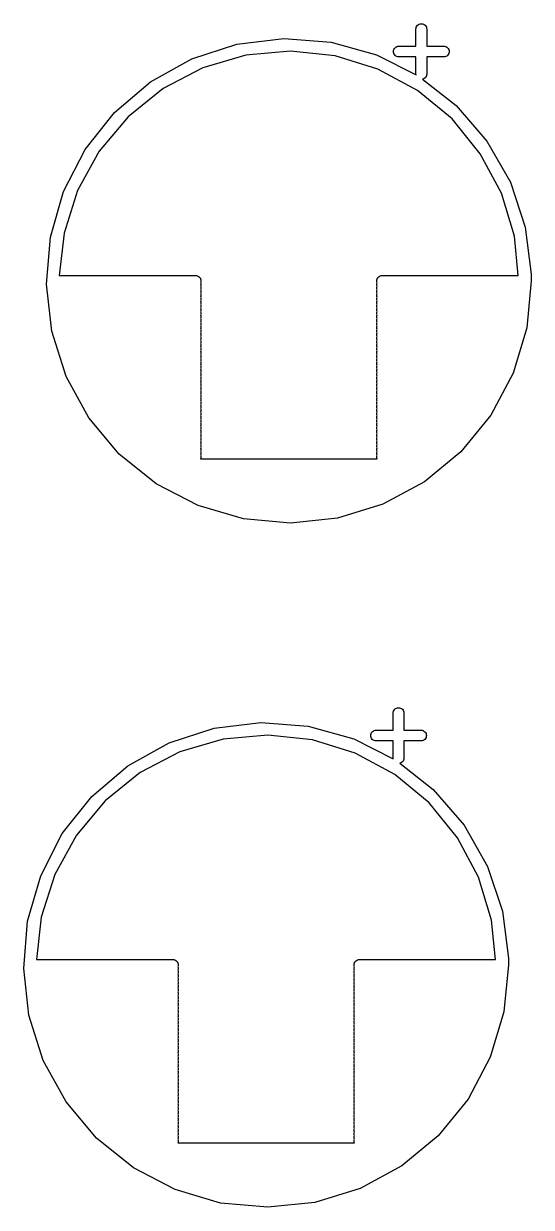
# Model space of a CAD drawing. Extents: x 81 to 160, y -176 to -60.
# Drawn here: x 103.47 to 109.13, y -105.3 to -92.11 of the extents above; entities that cross this region are included whole.
import ezdxf

# ---------------------------------------------------------------- set-up
doc = ezdxf.new("R2010")
doc.units = 0
doc.header["$MEASUREMENT"] = 0
doc.layers.add('BLACK', color=7, linetype='CONTINUOUS')

msp = doc.modelspace()

# ---------------------------------------------------------------- linework, layer by layer
at = {"layer": 'BLACK', "linetype": 'CONTINUOUS'}
for p, q in [((107.841, -92.1723), (107.842, -92.1635)), ((107.842, -92.1635), (107.845, -92.1522)), ((107.845, -92.1522), (107.851, -92.1417)), ((107.851, -92.1417), (107.858, -92.1326)), ((107.858, -92.1326), (107.868, -92.1251)), ((107.868, -92.1251), (107.878, -92.1195)), ((107.878, -92.1195), (107.889, -92.1161)), ((107.889, -92.1161), (107.901, -92.1149)), ((107.901, -92.1149), (107.913, -92.1161)), ((107.913, -92.1161), (107.924, -92.1195)), ((107.924, -92.1195), (107.934, -92.1251)), ((107.934, -92.1251), (107.944, -92.1326)), ((107.944, -92.1326), (107.951, -92.1417)), ((107.951, -92.1417), (107.957, -92.1522)), ((107.957, -92.1522), (107.96, -92.1635)), ((107.96, -92.1635), (107.961, -92.1723)), ((105.846, -92.343), (106.369, -92.2806)), ((106.369, -92.2806), (106.895, -92.321)), ((107.841, -92.3652), (107.841, -92.1723)), ((107.961, -92.1723), (107.961, -92.3652)), ((105.345, -92.5058), (105.846, -92.343)), ((106.444, -92.4201), (105.946, -92.4653)), ((106.941, -92.4723), (106.444, -92.4201)), ((106.895, -92.321), (107.402, -92.4627)), ((107.591, -92.4252), (107.592, -92.4135)), ((107.592, -92.437), (107.591, -92.4252)), ((107.592, -92.4135), (107.595, -92.4022)), ((107.595, -92.4022), (107.601, -92.3917)), ((107.601, -92.3917), (107.608, -92.3826)), ((107.608, -92.3826), (107.618, -92.3751)), ((107.618, -92.3751), (107.628, -92.3695)), ((107.628, -92.3695), (107.639, -92.3661)), ((107.639, -92.3661), (107.648, -92.3652)), ((107.648, -92.3652), (107.841, -92.3652)), ((107.961, -92.3652), (108.154, -92.3652)), ((108.154, -92.3652), (108.163, -92.3661)), ((108.163, -92.3661), (108.174, -92.3695)), ((108.174, -92.3695), (108.184, -92.3751)), ((108.184, -92.3751), (108.194, -92.3826)), ((108.194, -92.3826), (108.201, -92.3917)), ((108.201, -92.3917), (108.207, -92.4022)), ((108.207, -92.4022), (108.21, -92.4135)), ((108.21, -92.4135), (108.211, -92.4252)), ((108.211, -92.4252), (108.21, -92.437)), ((104.885, -92.7629), (105.345, -92.5058)), ((105.946, -92.4653), (105.467, -92.6064)), ((107.418, -92.62), (106.941, -92.4723)), ((107.402, -92.4627), (107.842, -92.6846)), ((107.595, -92.4483), (107.592, -92.437)), ((107.601, -92.4587), (107.595, -92.4483)), ((107.608, -92.4679), (107.601, -92.4587)), ((107.618, -92.4754), (107.608, -92.4679)), ((107.628, -92.4809), (107.618, -92.4754)), ((107.639, -92.4844), (107.628, -92.4809)), ((107.648, -92.4852), (107.639, -92.4844)), ((107.841, -92.4852), (107.648, -92.4852)), ((107.841, -92.6782), (107.841, -92.4852)), ((108.154, -92.4852), (107.961, -92.4852)), ((107.961, -92.4852), (107.961, -92.6782)), ((108.163, -92.4844), (108.154, -92.4852)), ((108.174, -92.4809), (108.163, -92.4844)), ((108.184, -92.4754), (108.174, -92.4809)), ((108.194, -92.4679), (108.184, -92.4754)), ((108.201, -92.4587), (108.194, -92.4679)), ((108.207, -92.4483), (108.201, -92.4587)), ((108.21, -92.437), (108.207, -92.4483)), ((105.467, -92.6064), (105.024, -92.8379)), ((107.858, -92.8577), (107.418, -92.62)), ((107.842, -92.6846), (107.841, -92.6782)), ((107.96, -92.687), (107.957, -92.6983)), ((107.961, -92.6782), (107.96, -92.687)), ((104.484, -93.1044), (104.885, -92.7629)), ((107.924, -92.7309), (107.915, -92.7336)), ((107.915, -92.7336), (108.288, -93.0247)), ((107.934, -92.7254), (107.924, -92.7309)), ((107.944, -92.7179), (107.934, -92.7254)), ((107.951, -92.7087), (107.944, -92.7179)), ((107.957, -92.6983), (107.951, -92.7087)), ((105.024, -92.8379), (104.635, -93.1509)), ((108.243, -93.1761), (107.858, -92.8577)), ((108.288, -93.0247), (108.632, -93.4236)), ((104.156, -93.5174), (104.484, -93.1044)), ((104.635, -93.1509), (104.314, -93.5337)), ((108.558, -93.5633), (108.243, -93.1761)), ((108.632, -93.4236), (108.893, -93.8818)), ((103.916, -93.9861), (104.156, -93.5174)), ((104.314, -93.5337), (104.073, -93.9715)), ((108.793, -94.0045), (108.558, -93.5633)), ((103.77, -94.4926), (103.916, -93.9861)), ((104.073, -93.9715), (103.922, -94.4477)), ((108.937, -94.4828), (108.793, -94.0045)), ((108.893, -93.8818), (109.059, -94.3818)), ((109.059, -94.3818), (109.125, -94.9046)), ((103.726, -95.0177), (103.77, -94.4926)), ((103.922, -94.4477), (103.869, -94.92)), ((108.98, -94.92), (108.937, -94.4828)), ((103.869, -94.92), (105.389, -94.92)), ((105.389, -94.92), (105.398, -94.9209)), ((105.398, -94.9209), (105.409, -94.9243)), ((105.409, -94.9243), (105.419, -94.9299)), ((105.419, -94.9299), (105.429, -94.9374)), ((107.423, -94.9374), (107.433, -94.9299)), ((107.433, -94.9299), (107.443, -94.9243)), ((107.443, -94.9243), (107.454, -94.9209)), ((107.454, -94.9209), (107.463, -94.92)), ((107.463, -94.92), (108.98, -94.92)), ((109.125, -94.9046), (109.126, -94.98)), ((103.785, -95.5414), (103.726, -95.0177)), ((105.429, -94.9374), (105.436, -94.9465)), ((105.436, -94.9465), (105.442, -94.9569)), ((105.442, -94.9569), (105.445, -94.9682)), ((105.445, -94.9918), (105.443, -95)), ((105.443, -95), (105.445, -95.0082)), ((105.445, -95.0318), (105.443, -95.04)), ((105.443, -95.04), (105.445, -95.0482)), ((105.445, -94.9682), (105.446, -94.98)), ((105.446, -94.98), (105.445, -94.9918)), ((105.445, -95.0082), (105.446, -95.02)), ((105.446, -95.02), (105.445, -95.0318)), ((105.445, -95.0482), (105.446, -95.06)), ((105.446, -95.06), (105.445, -95.0718)), ((107.406, -94.98), (107.407, -94.9682)), ((107.407, -94.9918), (107.406, -94.98)), ((107.406, -95.02), (107.407, -95.0082)), ((107.407, -95.0318), (107.406, -95.02)), ((107.406, -95.06), (107.407, -95.0482)), ((107.407, -95.0718), (107.406, -95.06)), ((107.407, -94.9682), (107.41, -94.9569)), ((107.409, -95), (107.407, -94.9918)), ((107.407, -95.0082), (107.409, -95)), ((107.409, -95.04), (107.407, -95.0318)), ((107.407, -95.0482), (107.409, -95.04)), ((107.41, -94.9569), (107.416, -94.9465)), ((107.416, -94.9465), (107.423, -94.9374)), ((109.126, -94.98), (109.075, -95.5044)), ((105.445, -95.0718), (105.443, -95.08)), ((105.443, -95.08), (105.445, -95.0882)), ((105.445, -95.1118), (105.443, -95.12)), ((105.443, -95.12), (105.445, -95.1282)), ((105.445, -95.1518), (105.443, -95.16)), ((105.443, -95.16), (105.445, -95.1682)), ((105.445, -95.1918), (105.443, -95.2)), ((105.445, -95.0882), (105.446, -95.1)), ((105.446, -95.1), (105.445, -95.1118)), ((105.445, -95.1282), (105.446, -95.14)), ((105.446, -95.14), (105.445, -95.1518)), ((105.445, -95.1682), (105.446, -95.18)), ((105.446, -95.18), (105.445, -95.1918)), ((107.406, -95.1), (107.407, -95.0882)), ((107.407, -95.1118), (107.406, -95.1)), ((107.406, -95.14), (107.407, -95.1282)), ((107.407, -95.1518), (107.406, -95.14)), ((107.406, -95.18), (107.407, -95.1682)), ((107.407, -95.1918), (107.406, -95.18)), ((107.409, -95.08), (107.407, -95.0718)), ((107.407, -95.0882), (107.409, -95.08)), ((107.409, -95.12), (107.407, -95.1118)), ((107.407, -95.1282), (107.409, -95.12)), ((107.409, -95.16), (107.407, -95.1518)), ((107.407, -95.1682), (107.409, -95.16)), ((107.409, -95.2), (107.407, -95.1918)), ((105.443, -95.2), (105.445, -95.2082)), ((105.445, -95.2318), (105.443, -95.24)), ((105.443, -95.24), (105.445, -95.2482)), ((105.445, -95.2718), (105.443, -95.28)), ((105.443, -95.28), (105.445, -95.2882)), ((105.445, -95.3118), (105.443, -95.32)), ((105.443, -95.32), (105.445, -95.3282)), ((105.445, -95.2082), (105.446, -95.22)), ((105.446, -95.22), (105.445, -95.2318)), ((105.445, -95.2482), (105.446, -95.26)), ((105.446, -95.26), (105.445, -95.2718)), ((105.445, -95.2882), (105.446, -95.3)), ((105.446, -95.3), (105.445, -95.3118)), ((105.445, -95.3282), (105.446, -95.34)), ((107.406, -95.22), (107.407, -95.2082)), ((107.407, -95.2318), (107.406, -95.22)), ((107.406, -95.26), (107.407, -95.2482)), ((107.407, -95.2718), (107.406, -95.26)), ((107.406, -95.3), (107.407, -95.2882)), ((107.407, -95.3118), (107.406, -95.3)), ((107.406, -95.34), (107.407, -95.3282)), ((107.407, -95.2082), (107.409, -95.2)), ((107.409, -95.24), (107.407, -95.2318)), ((107.407, -95.2482), (107.409, -95.24)), ((107.409, -95.28), (107.407, -95.2718)), ((107.407, -95.2882), (107.409, -95.28)), ((107.409, -95.32), (107.407, -95.3118)), ((107.407, -95.3282), (107.409, -95.32)), ((105.445, -95.3518), (105.443, -95.36)), ((105.443, -95.36), (105.445, -95.3682)), ((105.445, -95.3918), (105.443, -95.4)), ((105.443, -95.4), (105.445, -95.4082)), ((105.445, -95.4318), (105.443, -95.44)), ((105.443, -95.44), (105.445, -95.4482)), ((105.446, -95.34), (105.445, -95.3518)), ((105.445, -95.3682), (105.446, -95.38)), ((105.446, -95.38), (105.445, -95.3918)), ((105.445, -95.4082), (105.446, -95.42)), ((105.446, -95.42), (105.445, -95.4318)), ((105.445, -95.4482), (105.446, -95.46)), ((105.446, -95.46), (105.445, -95.4718)), ((107.407, -95.3518), (107.406, -95.34)), ((107.406, -95.38), (107.407, -95.3682)), ((107.407, -95.3918), (107.406, -95.38)), ((107.406, -95.42), (107.407, -95.4082)), ((107.407, -95.4318), (107.406, -95.42)), ((107.406, -95.46), (107.407, -95.4482)), ((107.407, -95.4718), (107.406, -95.46)), ((107.409, -95.36), (107.407, -95.3518)), ((107.407, -95.3682), (107.409, -95.36)), ((107.409, -95.4), (107.407, -95.3918)), ((107.407, -95.4082), (107.409, -95.4)), ((107.409, -95.44), (107.407, -95.4318)), ((107.407, -95.4482), (107.409, -95.44)), ((103.944, -96.0436), (103.785, -95.5414)), ((105.445, -95.4718), (105.443, -95.48)), ((105.443, -95.48), (105.445, -95.4882)), ((105.445, -95.5118), (105.443, -95.52)), ((105.443, -95.52), (105.445, -95.5282)), ((105.445, -95.5518), (105.443, -95.56)), ((105.443, -95.56), (105.445, -95.5682)), ((105.445, -95.5918), (105.443, -95.6)), ((105.445, -95.4882), (105.446, -95.5)), ((105.446, -95.5), (105.445, -95.5118)), ((105.445, -95.5282), (105.446, -95.54)), ((105.446, -95.54), (105.445, -95.5518)), ((105.445, -95.5682), (105.446, -95.58)), ((105.446, -95.58), (105.445, -95.5918)), ((107.406, -95.5), (107.407, -95.4882)), ((107.407, -95.5118), (107.406, -95.5)), ((107.406, -95.54), (107.407, -95.5282)), ((107.407, -95.5518), (107.406, -95.54)), ((107.406, -95.58), (107.407, -95.5682)), ((107.407, -95.5918), (107.406, -95.58)), ((107.409, -95.48), (107.407, -95.4718)), ((107.407, -95.4882), (107.409, -95.48)), ((107.409, -95.52), (107.407, -95.5118)), ((107.407, -95.5282), (107.409, -95.52)), ((107.409, -95.56), (107.407, -95.5518)), ((107.407, -95.5682), (107.409, -95.56)), ((107.409, -95.6), (107.407, -95.5918)), ((109.075, -95.5044), (108.922, -96.0089)), ((105.445, -95.6718), (105.442, -95.6805)), ((105.442, -95.6805), (105.445, -95.6892)), ((105.443, -95.6), (105.445, -95.6082)), ((105.445, -95.6318), (105.443, -95.64)), ((105.443, -95.64), (105.445, -95.6482)), ((105.445, -95.7128), (105.443, -95.721)), ((105.443, -95.721), (105.445, -95.7292)), ((105.445, -95.6082), (105.446, -95.62)), ((105.446, -95.62), (105.445, -95.6318)), ((105.445, -95.6482), (105.446, -95.66)), ((105.446, -95.66), (105.445, -95.6718)), ((105.445, -95.6892), (105.446, -95.701)), ((105.446, -95.701), (105.445, -95.7128)), ((107.406, -95.62), (107.407, -95.6082)), ((107.407, -95.6318), (107.406, -95.62)), ((107.406, -95.66), (107.407, -95.6482)), ((107.407, -95.6718), (107.406, -95.66)), ((107.406, -95.701), (107.407, -95.6892)), ((107.407, -95.7128), (107.406, -95.701)), ((107.407, -95.6082), (107.409, -95.6)), ((107.409, -95.64), (107.407, -95.6318)), ((107.407, -95.6482), (107.409, -95.64)), ((107.41, -95.6805), (107.407, -95.6718)), ((107.407, -95.6892), (107.41, -95.6805)), ((107.409, -95.721), (107.407, -95.7128)), ((107.407, -95.7292), (107.409, -95.721)), ((105.445, -95.7528), (105.443, -95.761)), ((105.443, -95.761), (105.445, -95.7692)), ((105.445, -95.7928), (105.443, -95.801)), ((105.443, -95.801), (105.445, -95.8092)), ((105.445, -95.8328), (105.443, -95.841)), ((105.443, -95.841), (105.445, -95.8492)), ((105.445, -95.7292), (105.446, -95.741)), ((105.446, -95.741), (105.445, -95.7528)), ((105.445, -95.7692), (105.446, -95.781)), ((105.446, -95.781), (105.445, -95.7928)), ((105.445, -95.8092), (105.446, -95.821)), ((105.446, -95.821), (105.445, -95.8328)), ((105.445, -95.8492), (105.446, -95.861)), ((107.406, -95.741), (107.407, -95.7292)), ((107.407, -95.7528), (107.406, -95.741)), ((107.406, -95.781), (107.407, -95.7692)), ((107.407, -95.7928), (107.406, -95.781)), ((107.406, -95.821), (107.407, -95.8092)), ((107.407, -95.8328), (107.406, -95.821)), ((107.406, -95.861), (107.407, -95.8492)), ((107.409, -95.761), (107.407, -95.7528)), ((107.407, -95.7692), (107.409, -95.761)), ((107.409, -95.801), (107.407, -95.7928)), ((107.407, -95.8092), (107.409, -95.801)), ((107.409, -95.841), (107.407, -95.8328)), ((107.407, -95.8492), (107.409, -95.841)), ((105.445, -95.8728), (105.443, -95.881)), ((105.443, -95.881), (105.445, -95.8892)), ((105.445, -95.9128), (105.443, -95.921)), ((105.443, -95.921), (105.445, -95.9292)), ((105.445, -95.9528), (105.443, -95.961)), ((105.443, -95.961), (105.445, -95.9692)), ((105.446, -95.861), (105.445, -95.8728)), ((105.445, -95.8892), (105.446, -95.901)), ((105.446, -95.901), (105.445, -95.9128)), ((105.445, -95.9292), (105.446, -95.941)), ((105.446, -95.941), (105.445, -95.9528)), ((105.445, -95.9692), (105.446, -95.981)), ((105.446, -95.981), (105.445, -95.9928)), ((107.407, -95.8728), (107.406, -95.861)), ((107.406, -95.901), (107.407, -95.8892)), ((107.407, -95.9128), (107.406, -95.901)), ((107.406, -95.941), (107.407, -95.9292)), ((107.407, -95.9528), (107.406, -95.941)), ((107.406, -95.981), (107.407, -95.9692)), ((107.407, -95.9928), (107.406, -95.981)), ((107.409, -95.881), (107.407, -95.8728)), ((107.407, -95.8892), (107.409, -95.881)), ((107.409, -95.921), (107.407, -95.9128)), ((107.407, -95.9292), (107.409, -95.921)), ((107.409, -95.961), (107.407, -95.9528)), ((107.407, -95.9692), (107.409, -95.961)), ((104.198, -96.5054), (103.944, -96.0436)), ((105.445, -95.9928), (105.443, -96.001)), ((105.443, -96.001), (105.445, -96.0092)), ((105.445, -96.0328), (105.443, -96.041)), ((105.443, -96.041), (105.445, -96.0492)), ((105.445, -96.0728), (105.443, -96.081)), ((105.443, -96.081), (105.445, -96.0892)), ((105.445, -96.1128), (105.443, -96.121)), ((105.445, -96.0092), (105.446, -96.021)), ((105.446, -96.021), (105.445, -96.0328)), ((105.445, -96.0492), (105.446, -96.061)), ((105.446, -96.061), (105.445, -96.0728)), ((105.445, -96.0892), (105.446, -96.101)), ((105.446, -96.101), (105.445, -96.1128)), ((107.406, -96.021), (107.407, -96.0092)), ((107.407, -96.0328), (107.406, -96.021)), ((107.406, -96.061), (107.407, -96.0492)), ((107.407, -96.0728), (107.406, -96.061)), ((107.406, -96.101), (107.407, -96.0892)), ((107.407, -96.1128), (107.406, -96.101)), ((107.409, -96.001), (107.407, -95.9928)), ((107.407, -96.0092), (107.409, -96.001)), ((107.409, -96.041), (107.407, -96.0328)), ((107.407, -96.0492), (107.409, -96.041)), ((107.409, -96.081), (107.407, -96.0728)), ((107.407, -96.0892), (107.409, -96.081)), ((107.409, -96.121), (107.407, -96.1128)), ((108.922, -96.0089), (108.675, -96.4742)), ((105.443, -96.121), (105.445, -96.1292)), ((105.445, -96.1528), (105.443, -96.161)), ((105.443, -96.161), (105.445, -96.1692)), ((105.445, -96.1928), (105.443, -96.201)), ((105.443, -96.201), (105.445, -96.2092)), ((105.445, -96.2328), (105.443, -96.241)), ((105.443, -96.241), (105.445, -96.2492)), ((105.445, -96.1292), (105.446, -96.141)), ((105.446, -96.141), (105.445, -96.1528)), ((105.445, -96.1692), (105.446, -96.181)), ((105.446, -96.181), (105.445, -96.1928)), ((105.445, -96.2092), (105.446, -96.221)), ((105.446, -96.221), (105.445, -96.2328)), ((105.445, -96.2492), (105.446, -96.261)), ((107.406, -96.141), (107.407, -96.1292)), ((107.407, -96.1528), (107.406, -96.141)), ((107.406, -96.181), (107.407, -96.1692)), ((107.407, -96.1928), (107.406, -96.181)), ((107.406, -96.221), (107.407, -96.2092)), ((107.407, -96.2328), (107.406, -96.221)), ((107.406, -96.261), (107.407, -96.2492)), ((107.407, -96.1292), (107.409, -96.121)), ((107.409, -96.161), (107.407, -96.1528)), ((107.407, -96.1692), (107.409, -96.161)), ((107.409, -96.201), (107.407, -96.1928)), ((107.407, -96.2092), (107.409, -96.201)), ((107.409, -96.241), (107.407, -96.2328)), ((107.407, -96.2492), (107.409, -96.241)), ((105.445, -96.2728), (105.443, -96.281)), ((105.443, -96.281), (105.445, -96.2892)), ((105.445, -96.3128), (105.443, -96.321)), ((105.443, -96.321), (105.445, -96.3292)), ((105.445, -96.3528), (105.443, -96.361)), ((105.443, -96.361), (105.445, -96.3692)), ((105.446, -96.261), (105.445, -96.2728)), ((105.445, -96.2892), (105.446, -96.301)), ((105.446, -96.301), (105.445, -96.3128)), ((105.445, -96.3292), (105.446, -96.341)), ((105.446, -96.341), (105.445, -96.3528)), ((105.445, -96.3692), (105.446, -96.381)), ((105.446, -96.381), (105.445, -96.3928)), ((107.407, -96.2728), (107.406, -96.261)), ((107.406, -96.301), (107.407, -96.2892)), ((107.407, -96.3128), (107.406, -96.301)), ((107.406, -96.341), (107.407, -96.3292)), ((107.407, -96.3528), (107.406, -96.341)), ((107.406, -96.381), (107.407, -96.3692)), ((107.407, -96.3928), (107.406, -96.381)), ((107.409, -96.281), (107.407, -96.2728)), ((107.407, -96.2892), (107.409, -96.281)), ((107.409, -96.321), (107.407, -96.3128)), ((107.407, -96.3292), (107.409, -96.321)), ((107.409, -96.361), (107.407, -96.3528)), ((107.407, -96.3692), (107.409, -96.361)), ((104.537, -96.9091), (104.198, -96.5054)), ((105.445, -96.3928), (105.443, -96.401)), ((105.443, -96.401), (105.445, -96.4092)), ((105.445, -96.4328), (105.443, -96.441)), ((105.443, -96.441), (105.445, -96.4492)), ((105.445, -96.4728), (105.443, -96.481)), ((105.443, -96.481), (105.445, -96.4892)), ((105.445, -96.5128), (105.443, -96.521)), ((105.445, -96.4092), (105.446, -96.421)), ((105.446, -96.421), (105.445, -96.4328)), ((105.445, -96.4492), (105.446, -96.461)), ((105.446, -96.461), (105.445, -96.4728)), ((105.445, -96.4892), (105.446, -96.501)), ((105.446, -96.501), (105.445, -96.5128)), ((107.406, -96.421), (107.407, -96.4092)), ((107.407, -96.4328), (107.406, -96.421)), ((107.406, -96.461), (107.407, -96.4492)), ((107.407, -96.4728), (107.406, -96.461)), ((107.406, -96.501), (107.407, -96.4892)), ((107.407, -96.5128), (107.406, -96.501)), ((107.409, -96.401), (107.407, -96.3928)), ((107.407, -96.4092), (107.409, -96.401)), ((107.409, -96.441), (107.407, -96.4328)), ((107.407, -96.4492), (107.409, -96.441)), ((107.409, -96.481), (107.407, -96.4728)), ((107.407, -96.4892), (107.409, -96.481)), ((107.409, -96.521), (107.407, -96.5128)), ((108.675, -96.4742), (108.342, -96.8825)), ((105.443, -96.521), (105.445, -96.5292)), ((105.445, -96.5528), (105.443, -96.561)), ((105.443, -96.561), (105.445, -96.5692)), ((105.445, -96.5928), (105.443, -96.601)), ((105.443, -96.601), (105.445, -96.6092)), ((105.445, -96.6328), (105.443, -96.641)), ((105.443, -96.641), (105.445, -96.6492)), ((105.445, -96.5292), (105.446, -96.541)), ((105.446, -96.541), (105.445, -96.5528)), ((105.445, -96.5692), (105.446, -96.581)), ((105.446, -96.581), (105.445, -96.5928)), ((105.445, -96.6092), (105.446, -96.621)), ((105.446, -96.621), (105.445, -96.6328)), ((107.406, -96.541), (107.407, -96.5292)), ((107.407, -96.5528), (107.406, -96.541)), ((107.406, -96.581), (107.407, -96.5692)), ((107.407, -96.5928), (107.406, -96.581)), ((107.406, -96.621), (107.407, -96.6092)), ((107.407, -96.6328), (107.406, -96.621)), ((107.407, -96.5292), (107.409, -96.521)), ((107.409, -96.561), (107.407, -96.5528)), ((107.407, -96.5692), (107.409, -96.561)), ((107.409, -96.601), (107.407, -96.5928)), ((107.407, -96.6092), (107.409, -96.601)), ((107.409, -96.641), (107.407, -96.6328)), ((107.407, -96.6492), (107.409, -96.641)), ((105.445, -96.6728), (105.443, -96.681)), ((105.443, -96.681), (105.445, -96.6892)), ((105.445, -96.7128), (105.443, -96.721)), ((105.443, -96.721), (105.445, -96.7292)), ((105.445, -96.7528), (105.443, -96.761)), ((105.443, -96.761), (105.445, -96.7692)), ((105.445, -96.6492), (105.446, -96.661)), ((105.446, -96.661), (105.445, -96.6728)), ((105.445, -96.6892), (105.446, -96.701)), ((105.446, -96.701), (105.445, -96.7128)), ((105.445, -96.7292), (105.446, -96.741)), ((105.446, -96.741), (105.445, -96.7528)), ((105.445, -96.7692), (105.446, -96.781)), ((107.406, -96.661), (107.407, -96.6492)), ((107.407, -96.6728), (107.406, -96.661)), ((107.406, -96.701), (107.407, -96.6892)), ((107.407, -96.7128), (107.406, -96.701)), ((107.406, -96.741), (107.407, -96.7292)), ((107.407, -96.7528), (107.406, -96.741)), ((107.406, -96.781), (107.407, -96.7692)), ((107.409, -96.681), (107.407, -96.6728)), ((107.407, -96.6892), (107.409, -96.681)), ((107.409, -96.721), (107.407, -96.7128)), ((107.407, -96.7292), (107.409, -96.721)), ((107.409, -96.761), (107.407, -96.7528)), ((107.407, -96.7692), (107.409, -96.761)), ((104.948, -97.2393), (104.537, -96.9091)), ((105.445, -96.7928), (105.443, -96.801)), ((105.443, -96.801), (105.445, -96.8092)), ((105.445, -96.8328), (105.443, -96.841)), ((105.443, -96.841), (105.445, -96.8492)), ((105.445, -96.8728), (105.443, -96.881)), ((105.443, -96.881), (105.445, -96.8892)), ((105.446, -96.781), (105.445, -96.7928)), ((105.445, -96.8092), (105.446, -96.821)), ((105.446, -96.821), (105.445, -96.8328)), ((105.445, -96.8492), (105.446, -96.861)), ((105.446, -96.861), (105.445, -96.8728)), ((105.445, -96.8892), (105.446, -96.901)), ((105.446, -96.901), (105.445, -96.9128)), ((107.407, -96.7928), (107.406, -96.781)), ((107.406, -96.821), (107.407, -96.8092)), ((107.407, -96.8328), (107.406, -96.821)), ((107.406, -96.861), (107.407, -96.8492)), ((107.407, -96.8728), (107.406, -96.861)), ((107.406, -96.901), (107.407, -96.8892)), ((107.407, -96.9128), (107.406, -96.901)), ((107.409, -96.801), (107.407, -96.7928)), ((107.407, -96.8092), (107.409, -96.801)), ((107.409, -96.841), (107.407, -96.8328)), ((107.407, -96.8492), (107.409, -96.841)), ((107.409, -96.881), (107.407, -96.8728)), ((107.407, -96.8892), (107.409, -96.881)), ((108.342, -96.8825), (107.936, -97.2184)), ((105.445, -96.9128), (105.443, -96.921)), ((105.443, -96.921), (105.445, -96.9292)), ((105.445, -96.9528), (105.443, -96.961)), ((105.443, -96.961), (107.409, -96.961)), ((105.445, -96.9292), (105.446, -96.941)), ((105.446, -96.941), (105.445, -96.9528)), ((107.406, -96.941), (107.407, -96.9292)), ((107.407, -96.9528), (107.406, -96.941)), ((107.409, -96.921), (107.407, -96.9128)), ((107.407, -96.9292), (107.409, -96.921)), ((107.409, -96.961), (107.407, -96.9528)), ((105.415, -97.4834), (104.948, -97.2393)), ((107.936, -97.2184), (107.472, -97.469)), ((105.92, -97.6322), (105.415, -97.4834)), ((107.472, -97.469), (106.969, -97.6249)), ((106.445, -97.6799), (105.92, -97.6322)), ((106.969, -97.6249), (106.445, -97.6799)), ((107.587, -99.7923), (107.588, -99.7835)), ((107.587, -99.9852), (107.587, -99.7923)), ((107.588, -99.7835), (107.591, -99.7722)), ((107.591, -99.7722), (107.597, -99.7617)), ((107.597, -99.7617), (107.604, -99.7526)), ((107.604, -99.7526), (107.614, -99.7451)), ((107.614, -99.7451), (107.624, -99.7395)), ((107.624, -99.7395), (107.635, -99.7361)), ((107.635, -99.7361), (107.647, -99.7349)), ((107.647, -99.7349), (107.659, -99.7361)), ((107.659, -99.7361), (107.67, -99.7395)), ((107.67, -99.7395), (107.68, -99.7451)), ((107.68, -99.7451), (107.69, -99.7526)), ((107.69, -99.7526), (107.697, -99.7617)), ((107.697, -99.7617), (107.703, -99.7722)), ((107.703, -99.7722), (107.706, -99.7835)), ((107.706, -99.7835), (107.707, -99.7923)), ((107.707, -99.7923), (107.707, -99.9852)), ((105.592, -99.963), (106.115, -99.9006)), ((106.115, -99.9006), (106.641, -99.941)), ((106.641, -99.941), (107.148, -100.083)), ((105.091, -100.126), (105.592, -99.963)), ((106.19, -100.04), (105.692, -100.085)), ((106.687, -100.092), (106.19, -100.04)), ((107.337, -100.045), (107.338, -100.033)), ((107.338, -100.057), (107.337, -100.045)), ((107.338, -100.033), (107.341, -100.022)), ((107.341, -100.068), (107.338, -100.057)), ((107.341, -100.022), (107.347, -100.012)), ((107.347, -100.079), (107.341, -100.068)), ((107.347, -100.012), (107.354, -100.003)), ((107.354, -100.003), (107.364, -99.9951)), ((107.364, -99.9951), (107.374, -99.9895)), ((107.374, -99.9895), (107.385, -99.9861)), ((107.385, -99.9861), (107.394, -99.9852)), ((107.394, -99.9852), (107.587, -99.9852)), ((107.707, -99.9852), (107.9, -99.9852)), ((107.9, -99.9852), (107.909, -99.9861)), ((107.909, -99.9861), (107.92, -99.9895)), ((107.92, -99.9895), (107.93, -99.9951)), ((107.93, -99.9951), (107.94, -100.003)), ((107.94, -100.003), (107.947, -100.012)), ((107.947, -100.012), (107.953, -100.022)), ((107.953, -100.068), (107.947, -100.079)), ((107.953, -100.022), (107.956, -100.033)), ((107.956, -100.057), (107.953, -100.068)), ((107.956, -100.033), (107.957, -100.045)), ((107.957, -100.045), (107.956, -100.057)), ((104.631, -100.383), (105.091, -100.126)), ((105.692, -100.085), (105.213, -100.226)), ((107.164, -100.24), (106.687, -100.092)), ((107.148, -100.083), (107.588, -100.305)), ((107.354, -100.088), (107.347, -100.079)), ((107.364, -100.095), (107.354, -100.088)), ((107.374, -100.101), (107.364, -100.095)), ((107.385, -100.104), (107.374, -100.101)), ((107.394, -100.105), (107.385, -100.104)), ((107.587, -100.105), (107.394, -100.105)), ((107.587, -100.298), (107.587, -100.105)), ((107.9, -100.105), (107.707, -100.105)), ((107.707, -100.105), (107.707, -100.298)), ((107.909, -100.104), (107.9, -100.105)), ((107.92, -100.101), (107.909, -100.104)), ((107.93, -100.095), (107.92, -100.101)), ((107.94, -100.088), (107.93, -100.095)), ((107.947, -100.079), (107.94, -100.088)), ((105.213, -100.226), (104.77, -100.458)), ((107.604, -100.478), (107.164, -100.24)), ((107.588, -100.305), (107.587, -100.298)), ((107.69, -100.338), (107.68, -100.345)), ((107.697, -100.329), (107.69, -100.338)), ((107.703, -100.318), (107.697, -100.329)), ((107.706, -100.307), (107.703, -100.318)), ((107.707, -100.298), (107.706, -100.307)), ((104.23, -100.724), (104.631, -100.383)), ((104.77, -100.458), (104.381, -100.771)), ((107.67, -100.351), (107.661, -100.354)), ((107.661, -100.354), (108.034, -100.645)), ((107.68, -100.345), (107.67, -100.351)), ((107.989, -100.796), (107.604, -100.478)), ((103.902, -101.137), (104.23, -100.724)), ((108.034, -100.645), (108.378, -101.044)), ((104.381, -100.771), (104.06, -101.154)), ((108.304, -101.183), (107.989, -100.796)), ((108.378, -101.044), (108.639, -101.502)), ((103.662, -101.606), (103.902, -101.137)), ((104.06, -101.154), (103.819, -101.592)), ((108.539, -101.624), (108.304, -101.183)), ((108.639, -101.502), (108.805, -102.002)), ((103.516, -102.113), (103.662, -101.606)), ((103.819, -101.592), (103.668, -102.068)), ((108.683, -102.103), (108.539, -101.624)), ((108.805, -102.002), (108.871, -102.525)), ((103.472, -102.638), (103.516, -102.113)), ((103.668, -102.068), (103.615, -102.54)), ((108.726, -102.54), (108.683, -102.103)), ((103.615, -102.54), (105.135, -102.54)), ((105.135, -102.54), (105.144, -102.541)), ((105.144, -102.541), (105.155, -102.544)), ((105.155, -102.544), (105.165, -102.55)), ((105.165, -102.55), (105.175, -102.557)), ((105.175, -102.557), (105.182, -102.567)), ((105.182, -102.567), (105.188, -102.577)), ((105.188, -102.577), (105.191, -102.588)), ((107.153, -102.588), (107.156, -102.577)), ((107.156, -102.577), (107.162, -102.567)), ((107.162, -102.567), (107.169, -102.557)), ((107.169, -102.557), (107.179, -102.55)), ((107.179, -102.55), (107.189, -102.544)), ((107.189, -102.544), (107.2, -102.541)), ((107.2, -102.541), (107.209, -102.54)), ((107.209, -102.54), (108.726, -102.54)), ((108.871, -102.525), (108.872, -102.6)), ((103.531, -103.161), (103.472, -102.638)), ((105.191, -102.612), (105.189, -102.62)), ((105.189, -102.62), (105.191, -102.628)), ((105.191, -102.652), (105.189, -102.66)), ((105.189, -102.66), (105.191, -102.668)), ((105.191, -102.692), (105.189, -102.7)), ((105.189, -102.7), (105.191, -102.708)), ((105.191, -102.588), (105.192, -102.6)), ((105.192, -102.6), (105.191, -102.612)), ((105.191, -102.628), (105.192, -102.64)), ((105.192, -102.64), (105.191, -102.652)), ((105.191, -102.668), (105.192, -102.68)), ((105.192, -102.68), (105.191, -102.692)), ((105.191, -102.708), (105.192, -102.72)), ((107.152, -102.6), (107.153, -102.588)), ((107.153, -102.612), (107.152, -102.6)), ((107.152, -102.64), (107.153, -102.628)), ((107.153, -102.652), (107.152, -102.64)), ((107.152, -102.68), (107.153, -102.668)), ((107.153, -102.692), (107.152, -102.68)), ((107.152, -102.72), (107.153, -102.708)), ((107.155, -102.62), (107.153, -102.612)), ((107.153, -102.628), (107.155, -102.62)), ((107.155, -102.66), (107.153, -102.652)), ((107.153, -102.668), (107.155, -102.66)), ((107.155, -102.7), (107.153, -102.692)), ((107.153, -102.708), (107.155, -102.7)), ((108.872, -102.6), (108.821, -103.124)), ((105.191, -102.732), (105.189, -102.74)), ((105.189, -102.74), (105.191, -102.748)), ((105.191, -102.772), (105.189, -102.78)), ((105.189, -102.78), (105.191, -102.788)), ((105.191, -102.812), (105.189, -102.82)), ((105.189, -102.82), (105.191, -102.828)), ((105.192, -102.72), (105.191, -102.732)), ((105.191, -102.748), (105.192, -102.76)), ((105.192, -102.76), (105.191, -102.772)), ((105.191, -102.788), (105.192, -102.8)), ((105.192, -102.8), (105.191, -102.812)), ((105.191, -102.828), (105.192, -102.84)), ((105.192, -102.84), (105.191, -102.852)), ((107.153, -102.732), (107.152, -102.72)), ((107.152, -102.76), (107.153, -102.748)), ((107.153, -102.772), (107.152, -102.76)), ((107.152, -102.8), (107.153, -102.788)), ((107.153, -102.812), (107.152, -102.8)), ((107.152, -102.84), (107.153, -102.828)), ((107.153, -102.852), (107.152, -102.84)), ((107.155, -102.74), (107.153, -102.732)), ((107.153, -102.748), (107.155, -102.74)), ((107.155, -102.78), (107.153, -102.772)), ((107.153, -102.788), (107.155, -102.78)), ((107.155, -102.82), (107.153, -102.812)), ((107.153, -102.828), (107.155, -102.82)), ((105.191, -102.852), (105.189, -102.86)), ((105.189, -102.86), (105.191, -102.868)), ((105.191, -102.892), (105.189, -102.9)), ((105.189, -102.9), (105.191, -102.908)), ((105.191, -102.932), (105.189, -102.94)), ((105.189, -102.94), (105.191, -102.948)), ((105.191, -102.972), (105.189, -102.98)), ((105.191, -102.868), (105.192, -102.88)), ((105.192, -102.88), (105.191, -102.892)), ((105.191, -102.908), (105.192, -102.92)), ((105.192, -102.92), (105.191, -102.932)), ((105.191, -102.948), (105.192, -102.96)), ((105.192, -102.96), (105.191, -102.972)), ((107.152, -102.88), (107.153, -102.868)), ((107.153, -102.892), (107.152, -102.88)), ((107.152, -102.92), (107.153, -102.908)), ((107.153, -102.932), (107.152, -102.92)), ((107.152, -102.96), (107.153, -102.948)), ((107.153, -102.972), (107.152, -102.96)), ((107.155, -102.86), (107.153, -102.852)), ((107.153, -102.868), (107.155, -102.86)), ((107.155, -102.9), (107.153, -102.892)), ((107.153, -102.908), (107.155, -102.9)), ((107.155, -102.94), (107.153, -102.932)), ((107.153, -102.948), (107.155, -102.94)), ((107.155, -102.98), (107.153, -102.972)), ((105.189, -102.98), (105.191, -102.988)), ((105.191, -103.012), (105.189, -103.02)), ((105.189, -103.02), (105.191, -103.028)), ((105.191, -103.052), (105.189, -103.06)), ((105.189, -103.06), (105.191, -103.068)), ((105.191, -103.092), (105.189, -103.1)), ((105.189, -103.1), (105.191, -103.108)), ((105.191, -102.988), (105.192, -103)), ((105.192, -103), (105.191, -103.012)), ((105.191, -103.028), (105.192, -103.04)), ((105.192, -103.04), (105.191, -103.052)), ((105.191, -103.068), (105.192, -103.08)), ((105.192, -103.08), (105.191, -103.092)), ((107.152, -103), (107.153, -102.988)), ((107.153, -103.012), (107.152, -103)), ((107.152, -103.04), (107.153, -103.028)), ((107.153, -103.052), (107.152, -103.04)), ((107.152, -103.08), (107.153, -103.068)), ((107.153, -103.092), (107.152, -103.08)), ((107.153, -102.988), (107.155, -102.98)), ((107.155, -103.02), (107.153, -103.012)), ((107.153, -103.028), (107.155, -103.02)), ((107.155, -103.06), (107.153, -103.052)), ((107.153, -103.068), (107.155, -103.06)), ((107.155, -103.1), (107.153, -103.092)), ((107.153, -103.108), (107.155, -103.1)), ((103.69, -103.664), (103.531, -103.161)), ((105.191, -103.132), (105.189, -103.14)), ((105.189, -103.14), (105.191, -103.148)), ((105.191, -103.172), (105.189, -103.18)), ((105.189, -103.18), (105.191, -103.188)), ((105.191, -103.212), (105.189, -103.22)), ((105.189, -103.22), (105.191, -103.228)), ((105.191, -103.108), (105.192, -103.12)), ((105.192, -103.12), (105.191, -103.132)), ((105.191, -103.148), (105.192, -103.16)), ((105.192, -103.16), (105.191, -103.172)), ((105.191, -103.188), (105.192, -103.2)), ((105.192, -103.2), (105.191, -103.212)), ((105.191, -103.228), (105.192, -103.24)), ((107.152, -103.12), (107.153, -103.108)), ((107.153, -103.132), (107.152, -103.12)), ((107.152, -103.16), (107.153, -103.148)), ((107.153, -103.172), (107.152, -103.16)), ((107.152, -103.2), (107.153, -103.188)), ((107.153, -103.212), (107.152, -103.2)), ((107.152, -103.24), (107.153, -103.228)), ((107.155, -103.14), (107.153, -103.132)), ((107.153, -103.148), (107.155, -103.14)), ((107.155, -103.18), (107.153, -103.172)), ((107.153, -103.188), (107.155, -103.18)), ((107.155, -103.22), (107.153, -103.212)), ((107.153, -103.228), (107.155, -103.22)), ((108.821, -103.124), (108.668, -103.629)), ((105.191, -103.292), (105.188, -103.3)), ((105.188, -103.3), (105.191, -103.309)), ((105.191, -103.252), (105.189, -103.26)), ((105.189, -103.26), (105.191, -103.268)), ((105.191, -103.333), (105.189, -103.341)), ((105.189, -103.341), (105.191, -103.349)), ((105.192, -103.24), (105.191, -103.252)), ((105.191, -103.268), (105.192, -103.28)), ((105.192, -103.28), (105.191, -103.292)), ((105.191, -103.309), (105.192, -103.321)), ((105.192, -103.321), (105.191, -103.333)), ((105.191, -103.349), (105.192, -103.361)), ((105.192, -103.361), (105.191, -103.373)), ((107.153, -103.252), (107.152, -103.24)), ((107.152, -103.28), (107.153, -103.268)), ((107.153, -103.292), (107.152, -103.28)), ((107.152, -103.321), (107.153, -103.309)), ((107.153, -103.333), (107.152, -103.321)), ((107.152, -103.361), (107.153, -103.349)), ((107.153, -103.373), (107.152, -103.361)), ((107.155, -103.26), (107.153, -103.252)), ((107.153, -103.268), (107.155, -103.26)), ((107.156, -103.3), (107.153, -103.292)), ((107.153, -103.309), (107.156, -103.3)), ((107.155, -103.341), (107.153, -103.333)), ((107.153, -103.349), (107.155, -103.341)), ((105.191, -103.373), (105.189, -103.381)), ((105.189, -103.381), (105.191, -103.389)), ((105.191, -103.413), (105.189, -103.421)), ((105.189, -103.421), (105.191, -103.429)), ((105.191, -103.453), (105.189, -103.461)), ((105.189, -103.461), (105.191, -103.469)), ((105.191, -103.493), (105.189, -103.501)), ((105.189, -103.501), (105.191, -103.509)), ((105.191, -103.389), (105.192, -103.401)), ((105.192, -103.401), (105.191, -103.413)), ((105.191, -103.429), (105.192, -103.441)), ((105.192, -103.441), (105.191, -103.453)), ((105.191, -103.469), (105.192, -103.481)), ((105.192, -103.481), (105.191, -103.493)), ((107.152, -103.401), (107.153, -103.389)), ((107.153, -103.413), (107.152, -103.401)), ((107.152, -103.441), (107.153, -103.429)), ((107.153, -103.453), (107.152, -103.441)), ((107.152, -103.481), (107.153, -103.469)), ((107.153, -103.493), (107.152, -103.481)), ((107.155, -103.381), (107.153, -103.373)), ((107.153, -103.389), (107.155, -103.381)), ((107.155, -103.421), (107.153, -103.413)), ((107.153, -103.429), (107.155, -103.421)), ((107.155, -103.461), (107.153, -103.453)), ((107.153, -103.469), (107.155, -103.461)), ((107.155, -103.501), (107.153, -103.493)), ((107.153, -103.509), (107.155, -103.501)), ((105.191, -103.533), (105.189, -103.541)), ((105.189, -103.541), (105.191, -103.549)), ((105.191, -103.573), (105.189, -103.581)), ((105.189, -103.581), (105.191, -103.589)), ((105.191, -103.613), (105.189, -103.621)), ((105.189, -103.621), (105.191, -103.629)), ((105.191, -103.509), (105.192, -103.521)), ((105.192, -103.521), (105.191, -103.533)), ((105.191, -103.549), (105.192, -103.561)), ((105.192, -103.561), (105.191, -103.573)), ((105.191, -103.589), (105.192, -103.601)), ((105.192, -103.601), (105.191, -103.613)), ((105.191, -103.629), (105.192, -103.641)), ((107.152, -103.521), (107.153, -103.509)), ((107.153, -103.533), (107.152, -103.521)), ((107.152, -103.561), (107.153, -103.549)), ((107.153, -103.573), (107.152, -103.561)), ((107.152, -103.601), (107.153, -103.589)), ((107.153, -103.613), (107.152, -103.601)), ((107.152, -103.641), (107.153, -103.629)), ((107.155, -103.541), (107.153, -103.533)), ((107.153, -103.549), (107.155, -103.541)), ((107.155, -103.581), (107.153, -103.573)), ((107.153, -103.589), (107.155, -103.581)), ((107.155, -103.621), (107.153, -103.613)), ((107.153, -103.629), (107.155, -103.621)), ((108.668, -103.629), (108.421, -104.094)), ((103.944, -104.125), (103.69, -103.664)), ((105.191, -103.653), (105.189, -103.661)), ((105.189, -103.661), (105.191, -103.669)), ((105.191, -103.693), (105.189, -103.701)), ((105.189, -103.701), (105.191, -103.709)), ((105.191, -103.733), (105.189, -103.741)), ((105.189, -103.741), (105.191, -103.749)), ((105.192, -103.641), (105.191, -103.653)), ((105.191, -103.669), (105.192, -103.681)), ((105.192, -103.681), (105.191, -103.693)), ((105.191, -103.709), (105.192, -103.721)), ((105.192, -103.721), (105.191, -103.733)), ((105.191, -103.749), (105.192, -103.761)), ((105.192, -103.761), (105.191, -103.773)), ((107.153, -103.653), (107.152, -103.641)), ((107.152, -103.681), (107.153, -103.669)), ((107.153, -103.693), (107.152, -103.681)), ((107.152, -103.721), (107.153, -103.709)), ((107.153, -103.733), (107.152, -103.721)), ((107.152, -103.761), (107.153, -103.749)), ((107.153, -103.773), (107.152, -103.761)), ((107.155, -103.661), (107.153, -103.653)), ((107.153, -103.669), (107.155, -103.661)), ((107.155, -103.701), (107.153, -103.693)), ((107.153, -103.709), (107.155, -103.701)), ((107.155, -103.741), (107.153, -103.733)), ((107.153, -103.749), (107.155, -103.741)), ((105.191, -103.773), (105.189, -103.781)), ((105.189, -103.781), (105.191, -103.789)), ((105.191, -103.813), (105.189, -103.821)), ((105.189, -103.821), (105.191, -103.829)), ((105.191, -103.853), (105.189, -103.861)), ((105.189, -103.861), (105.191, -103.869)), ((105.191, -103.893), (105.189, -103.901)), ((105.191, -103.789), (105.192, -103.801)), ((105.192, -103.801), (105.191, -103.813)), ((105.191, -103.829), (105.192, -103.841)), ((105.192, -103.841), (105.191, -103.853)), ((105.191, -103.869), (105.192, -103.881)), ((105.192, -103.881), (105.191, -103.893)), ((107.152, -103.801), (107.153, -103.789)), ((107.153, -103.813), (107.152, -103.801)), ((107.152, -103.841), (107.153, -103.829)), ((107.153, -103.853), (107.152, -103.841)), ((107.152, -103.881), (107.153, -103.869)), ((107.153, -103.893), (107.152, -103.881)), ((107.155, -103.781), (107.153, -103.773)), ((107.153, -103.789), (107.155, -103.781)), ((107.155, -103.821), (107.153, -103.813)), ((107.153, -103.829), (107.155, -103.821)), ((107.155, -103.861), (107.153, -103.853)), ((107.153, -103.869), (107.155, -103.861)), ((107.155, -103.901), (107.153, -103.893)), ((105.189, -103.901), (105.191, -103.909)), ((105.191, -103.933), (105.189, -103.941)), ((105.189, -103.941), (105.191, -103.949)), ((105.191, -103.973), (105.189, -103.981)), ((105.189, -103.981), (105.191, -103.989)), ((105.191, -104.013), (105.189, -104.021)), ((105.189, -104.021), (105.191, -104.029)), ((105.191, -103.909), (105.192, -103.921)), ((105.192, -103.921), (105.191, -103.933)), ((105.191, -103.949), (105.192, -103.961)), ((105.192, -103.961), (105.191, -103.973)), ((105.191, -103.989), (105.192, -104.001)), ((105.192, -104.001), (105.191, -104.013)), ((105.191, -104.029), (105.192, -104.041)), ((107.152, -103.921), (107.153, -103.909)), ((107.153, -103.933), (107.152, -103.921)), ((107.152, -103.961), (107.153, -103.949)), ((107.153, -103.973), (107.152, -103.961)), ((107.152, -104.001), (107.153, -103.989)), ((107.153, -104.013), (107.152, -104.001)), ((107.152, -104.041), (107.153, -104.029)), ((107.153, -103.909), (107.155, -103.901)), ((107.155, -103.941), (107.153, -103.933)), ((107.153, -103.949), (107.155, -103.941)), ((107.155, -103.981), (107.153, -103.973)), ((107.153, -103.989), (107.155, -103.981)), ((107.155, -104.021), (107.153, -104.013)), ((107.153, -104.029), (107.155, -104.021)), ((104.283, -104.529), (103.944, -104.125)), ((105.191, -104.053), (105.189, -104.061)), ((105.189, -104.061), (105.191, -104.069)), ((105.191, -104.093), (105.189, -104.101)), ((105.189, -104.101), (105.191, -104.109)), ((105.191, -104.133), (105.189, -104.141)), ((105.189, -104.141), (105.191, -104.149)), ((105.192, -104.041), (105.191, -104.053)), ((105.191, -104.069), (105.192, -104.081)), ((105.192, -104.081), (105.191, -104.093)), ((105.191, -104.109), (105.192, -104.121)), ((105.192, -104.121), (105.191, -104.133)), ((105.191, -104.149), (105.192, -104.161)), ((105.192, -104.161), (105.191, -104.173)), ((107.153, -104.053), (107.152, -104.041)), ((107.152, -104.081), (107.153, -104.069)), ((107.153, -104.093), (107.152, -104.081)), ((107.152, -104.121), (107.153, -104.109)), ((107.153, -104.133), (107.152, -104.121)), ((107.152, -104.161), (107.153, -104.149)), ((107.153, -104.173), (107.152, -104.161)), ((107.155, -104.061), (107.153, -104.053)), ((107.153, -104.069), (107.155, -104.061)), ((107.155, -104.101), (107.153, -104.093)), ((107.153, -104.109), (107.155, -104.101)), ((107.155, -104.141), (107.153, -104.133)), ((107.153, -104.149), (107.155, -104.141)), ((108.421, -104.094), (108.088, -104.503)), ((105.191, -104.173), (105.189, -104.181)), ((105.189, -104.181), (105.191, -104.189)), ((105.191, -104.213), (105.189, -104.221)), ((105.189, -104.221), (105.191, -104.229)), ((105.191, -104.253), (105.189, -104.261)), ((105.189, -104.261), (105.191, -104.269)), ((105.191, -104.293), (105.189, -104.301)), ((105.191, -104.189), (105.192, -104.201)), ((105.192, -104.201), (105.191, -104.213)), ((105.191, -104.229), (105.192, -104.241)), ((105.192, -104.241), (105.191, -104.253)), ((105.191, -104.269), (105.192, -104.281)), ((105.192, -104.281), (105.191, -104.293)), ((107.152, -104.201), (107.153, -104.189)), ((107.153, -104.213), (107.152, -104.201)), ((107.152, -104.241), (107.153, -104.229)), ((107.153, -104.253), (107.152, -104.241)), ((107.152, -104.281), (107.153, -104.269)), ((107.153, -104.293), (107.152, -104.281)), ((107.155, -104.181), (107.153, -104.173)), ((107.153, -104.189), (107.155, -104.181)), ((107.155, -104.221), (107.153, -104.213)), ((107.153, -104.229), (107.155, -104.221)), ((107.155, -104.261), (107.153, -104.253)), ((107.153, -104.269), (107.155, -104.261)), ((107.155, -104.301), (107.153, -104.293)), ((105.189, -104.301), (105.191, -104.309)), ((105.191, -104.333), (105.189, -104.341)), ((105.189, -104.341), (105.191, -104.349)), ((105.191, -104.373), (105.189, -104.381)), ((105.189, -104.381), (105.191, -104.389)), ((105.191, -104.413), (105.189, -104.421)), ((105.189, -104.421), (105.191, -104.429)), ((105.191, -104.309), (105.192, -104.321)), ((105.192, -104.321), (105.191, -104.333)), ((105.191, -104.349), (105.192, -104.361)), ((105.192, -104.361), (105.191, -104.373)), ((105.191, -104.389), (105.192, -104.401)), ((105.192, -104.401), (105.191, -104.413)), ((107.152, -104.321), (107.153, -104.309)), ((107.153, -104.333), (107.152, -104.321)), ((107.152, -104.361), (107.153, -104.349)), ((107.153, -104.373), (107.152, -104.361)), ((107.152, -104.401), (107.153, -104.389)), ((107.153, -104.413), (107.152, -104.401)), ((107.153, -104.309), (107.155, -104.301)), ((107.155, -104.341), (107.153, -104.333)), ((107.153, -104.349), (107.155, -104.341)), ((107.155, -104.381), (107.153, -104.373)), ((107.153, -104.389), (107.155, -104.381)), ((107.155, -104.421), (107.153, -104.413)), ((107.153, -104.429), (107.155, -104.421)), ((104.694, -104.859), (104.283, -104.529)), ((105.191, -104.453), (105.189, -104.461)), ((105.189, -104.461), (105.191, -104.469)), ((105.191, -104.493), (105.189, -104.501)), ((105.189, -104.501), (105.191, -104.509)), ((105.191, -104.533), (105.189, -104.541)), ((105.189, -104.541), (105.191, -104.549)), ((105.191, -104.429), (105.192, -104.441)), ((105.192, -104.441), (105.191, -104.453)), ((105.191, -104.469), (105.192, -104.481)), ((105.192, -104.481), (105.191, -104.493)), ((105.191, -104.509), (105.192, -104.521)), ((105.192, -104.521), (105.191, -104.533)), ((105.191, -104.549), (105.192, -104.561)), ((107.152, -104.441), (107.153, -104.429)), ((107.153, -104.453), (107.152, -104.441)), ((107.152, -104.481), (107.153, -104.469)), ((107.153, -104.493), (107.152, -104.481)), ((107.152, -104.521), (107.153, -104.509)), ((107.153, -104.533), (107.152, -104.521)), ((107.152, -104.561), (107.153, -104.549)), ((107.155, -104.461), (107.153, -104.453)), ((107.153, -104.469), (107.155, -104.461)), ((107.155, -104.501), (107.153, -104.493)), ((107.153, -104.509), (107.155, -104.501)), ((107.155, -104.541), (107.153, -104.533)), ((107.153, -104.549), (107.155, -104.541)), ((108.088, -104.503), (107.682, -104.838)), ((105.191, -104.573), (105.189, -104.581)), ((105.189, -104.581), (107.155, -104.581)), ((105.192, -104.561), (105.191, -104.573)), ((107.153, -104.573), (107.152, -104.561)), ((107.155, -104.581), (107.153, -104.573)), ((105.161, -105.103), (104.694, -104.859)), ((107.682, -104.838), (107.218, -105.089)), ((105.666, -105.252), (105.161, -105.103)), ((107.218, -105.089), (106.715, -105.245)), ((106.191, -105.3), (105.666, -105.252)), ((106.715, -105.245), (106.191, -105.3))]:
    msp.add_line(p, q, dxfattribs=at)

doc.saveas('drawing.dxf')
